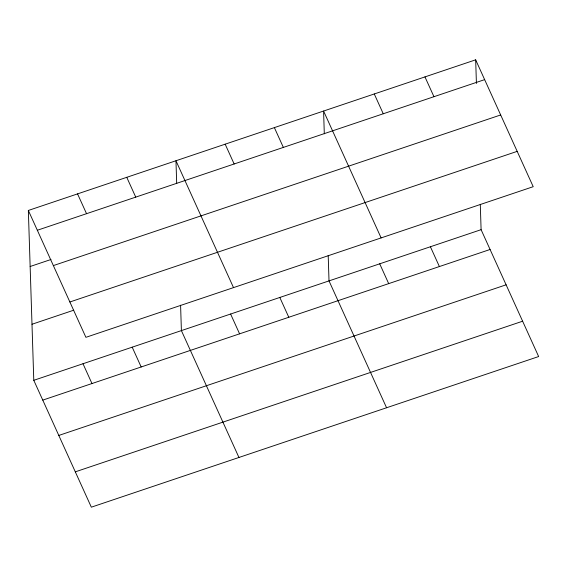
<?xml version="1.0" encoding="UTF-8"?>
<svg xmlns="http://www.w3.org/2000/svg" width="567" height="567" viewBox="0 0 567 567"><rect width="100%" height="100%" fill="white"/><g stroke="black" fill="none" stroke-linecap="round" stroke-linejoin="round"><path stroke-width="0.85" d="M28.35 210.456L475.663 59.826L533.214 186.692L85.9 337.322L28.35 210.456L33.786 380.308L91.337 507.174L538.65 356.544L481.099 229.678L480.292 204.283M37.33 230.259L484.65 79.628M30.143 266.504L50.995 259.488M53.362 265.59L500.675 114.959M69.869 301.991L517.189 151.361M31.993 324.253L73.689 310.213M33.786 380.308L481.099 229.678M42.773 400.111L490.086 249.48M58.798 435.442L506.111 284.811M75.312 471.843L522.625 321.213M424.966 76.899L433.953 96.702M374.27 93.966L383.257 113.769M430.403 246.751L439.39 266.554M381.123 237.906L323.58 111.04L324.303 133.812M379.713 263.825L388.693 283.628M274.371 127.61L283.358 147.413M386.566 407.758L329.016 280.892L328.201 255.497M225.17 144.181L234.15 163.983M279.807 297.462L288.794 317.265M233.512 287.611L175.961 160.745L176.691 183.517M230.606 314.033L239.586 333.835M126.76 177.315L135.74 197.118M238.948 457.47L181.397 330.604L180.59 305.202M77.551 193.886L86.538 213.688M132.196 347.167L141.176 366.969M82.995 363.738L91.974 383.54M475.663 59.826L476.422 83.469"/></g></svg>
